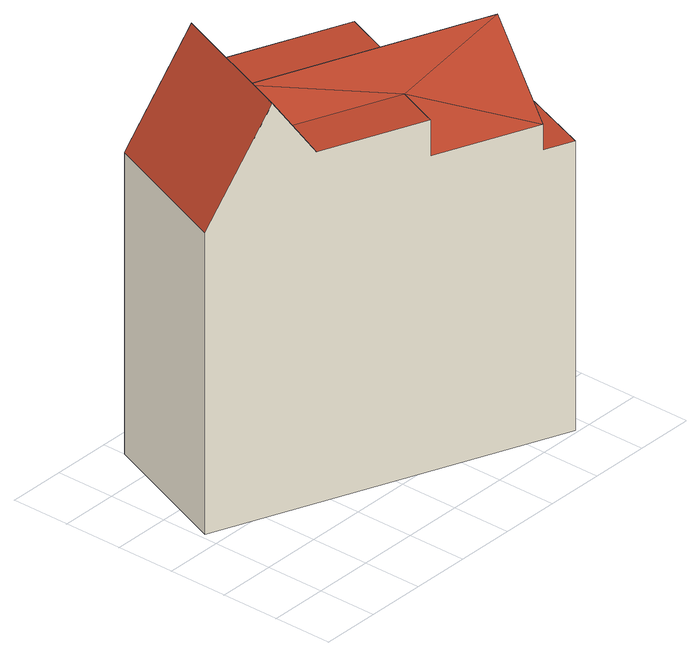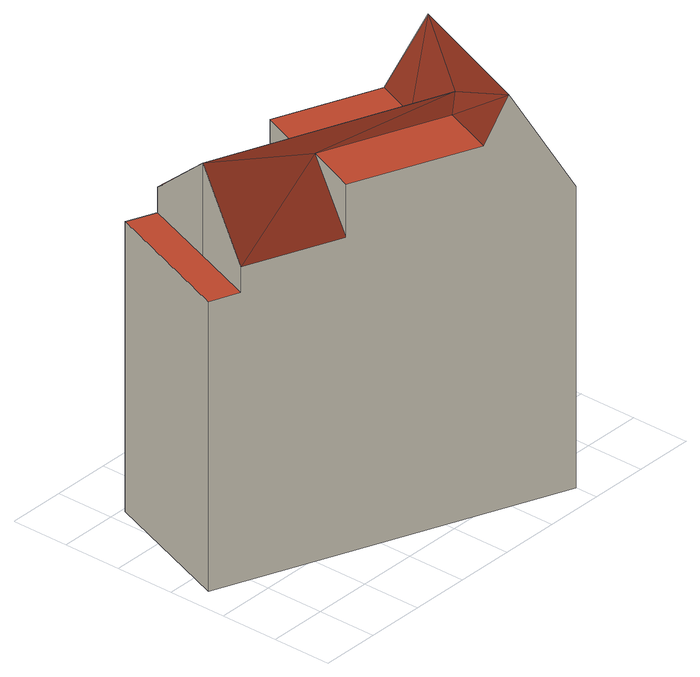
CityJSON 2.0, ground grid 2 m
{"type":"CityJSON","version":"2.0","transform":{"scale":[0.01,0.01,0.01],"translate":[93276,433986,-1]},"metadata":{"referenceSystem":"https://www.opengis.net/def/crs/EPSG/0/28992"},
"CityObjects":{
"building1":{"type":"Building","geometry":[{"type":"MultiSurface","lod":"2","boundaries":[[[0,1,2,3]],[[4,5,6]],[[7,8,9]],[[10,11,12,13,0,3,14,6,5,15]],[[16,1,0,13]],[[7,17,2,1,16,18,19,20,21,8]],[[19,18,12,11]],[[22,23,10,15]],[[21,20,23,22]],[[2,17,24]],[[3,25,26]],[[25,2,24]],[[3,26,14]],[[2,25,3]],[[26,25,4]],[[4,25,22]],[[4,22,15]],[[5,4,15]],[[25,24,9]],[[25,9,22]],[[9,8,21]],[[9,21,22]],[[10,23,20,19,11]],[[16,13,12,18]],[[14,26,4,6]],[[24,17,7,9]]],"semantics":{"surfaces":[{"type":"RoofSurface"},{"type":"WallSurface"},{"type":"GroundSurface"}],"values":[0,1,1,1,1,1,1,1,1,0,0,0,0,0,0,0,0,0,0,0,0,0,0,2,0,0]}}]}
},
"vertices":[
[202,923,1038],[18,457,1038],[223,376,1416],[407,842,1416],[835,466,1265],[905,645,1084],[905,645,1265],[707,185,1208],[707,185,1084],[766,335,1208],[1227,518,997],[1327,479,997],[1327,479,5],[202,923,5],[484,812,1265],[1227,518,1084],[18,457,5],[358,323,1208],[1150,10,5],[1150,10,997],[1051,49,997],[1051,49,1084],[1146,303,1315],[1146,303,997],[417,473,1208],[373,606,1315],[414,630,1265]
]}
